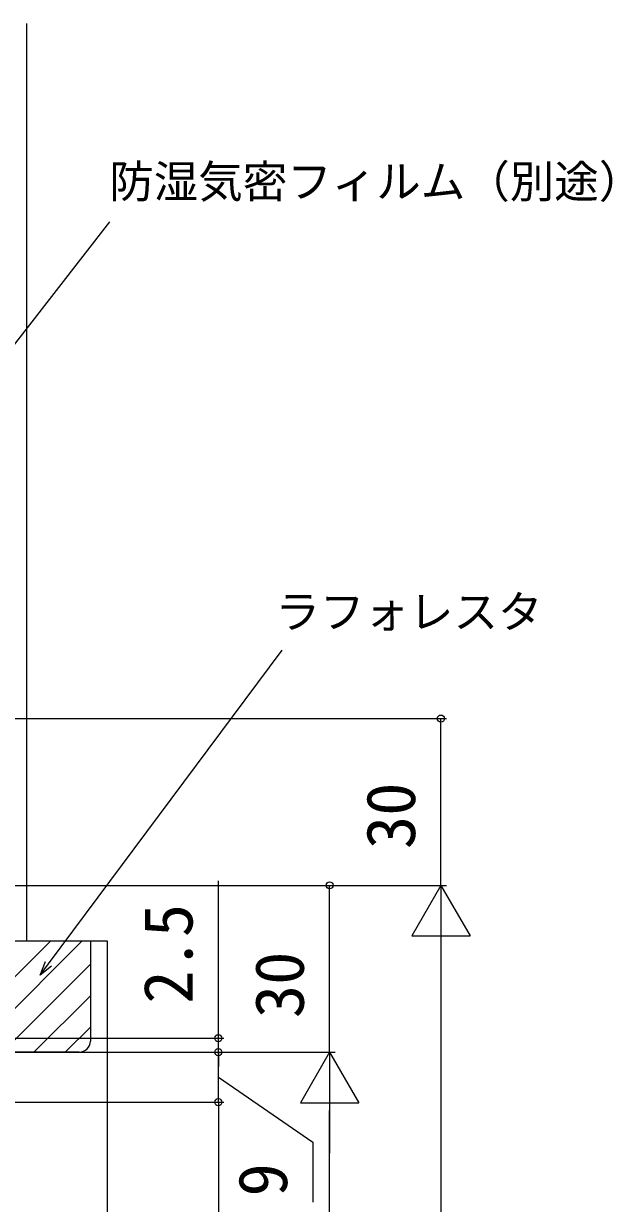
# Model space of a CAD drawing. Units: millimetres, scale not verified. Extents: x -525 to 525, y -783 to 779.
# Drawn here: x -169.1 to -63.2, y 337.5 to 549.7 of the extents above; entities that cross this region are included whole.
import ezdxf
from ezdxf.enums import TextEntityAlignment as Align

# ---------------------------------------------------------------- set-up
doc = ezdxf.new("R2010")
doc.units = ezdxf.units.MM
doc.header["$LTSCALE"] = 4
for name, color, linetype in [('0-7_YKK_D', 6, 'Continuous'), ('0-9_YSS_K', 3, 'Continuous'), ('0-A_YSS_KE', 3, 'Continuous')]:
    doc.layers.add(name, color=color, linetype=linetype)
doc.styles.add('ＭＳ ゴシック', font='')
doc.styles.get('ＭＳ ゴシック').set_extended_font_data('MS Gothic')

msp = doc.modelspace()

# ---------------------------------------------------------------- linework, layer by layer
at = {"layer": '0-7_YKK_D'}
for p, q in [((-298.55, 424.671), (-93.05, 424.671)), ((-94.05, 394.671), (-94.05, 424.671)), ((-134.05, 367.171), (-134.05, 395.498)), ((-271.55, 394.671), (-93.05, 394.671)), ((-271.55, 394.671), (-93.05, 394.671)), ((-271.55, 394.671), (-113.05, 394.671)), ((-114.05, 364.671), (-114.05, 394.671)), ((-94.05, 394.671), (-99.3, 385.578)), ((-94.05, 394.671), (-88.8, 385.578)), ((-94.05, 394.671), (-94.05, 376.485)), ((-99.3, 385.578), (-88.8, 385.578)), ((-94.05, 384.171), (-94.05, -44.829)), ((-256.55, 367.171), (-133.05, 367.171)), ((-134.05, 364.671), (-134.05, 367.171)), ((-256.55, 364.671), (-113.05, 364.671)), ((-256.55, 364.671), (-113.05, 364.671)), ((-256.55, 364.671), (-133.05, 364.671)), ((-256.55, 364.671), (-133.05, 364.671)), ((-134.05, 364.671), (-134.05, 362.121)), ((-134.05, 355.671), (-134.05, 364.671)), ((-114.05, 364.671), (-119.3, 355.578)), ((-114.05, 364.671), (-108.8, 355.578)), ((-114.05, 364.671), (-114.05, 346.485)), ((-271.55, 355.671), (-133.05, 355.671)), ((-271.55, 355.671), (-133.05, 355.671)), ((-134.05, 355.671), (-134.05, 287.671)), ((-119.3, 355.578), (-108.8, 355.578)), ((-114.05, -44.829), (-114.05, 354.171))]:
    msp.add_line(p, q, dxfattribs=at)
for points in [[(-179.551, 480.578), (-177.987, 482.592), (-153.574, 514.035)], [(-166.086, 378.504), (-164.564, 380.55), (-122.591, 436.978)], [(-164.015, 380.142), (-166.086, 378.504), (-165.112, 380.957)], [(-134.05, 360.171), (-117.05, 348.485), (-117.05, 337.666)]]:
    msp.add_lwpolyline(points, dxfattribs=at)
for centre in [(-94.05, 424.671), (-114.05, 394.671), (-134.05, 367.171), (-134.05, 364.671), (-134.05, 364.671), (-134.05, 355.671), (-134.05, 355.671)]:
    msp.add_circle(centre, 0.637, dxfattribs=at)
at = {"layer": '0-9_YSS_K'}
for p, q in [((-168.55, 549.67), (-168.55, 384.671)), ((-184.179, 364.671), (-164.179, 384.671)), ((-178.522, 364.671), (-158.522, 384.671)), ((-172.865, 364.671), (-157.05, 380.486)), ((-167.208, 364.671), (-157.05, 374.83)), ((-161.552, 364.671), (-157.05, 369.173))]:
    msp.add_line(p, q, dxfattribs=at)
msp.add_lwpolyline([(-157.05, 384.671), (-154.05, 384.671), (-154.05, 151.671)], dxfattribs=at)
at = {"layer": '0-A_YSS_KE'}
for points in [[(-271.05, 384.671), (-157.05, 384.671), (-157.05, 366.671)], [(-159.05, 364.671), (-257.05, 364.671), (-257.05, 367.671), (-269.05, 367.671), (-271.05, 369.671), (-271.05, 384.671)]]:
    msp.add_lwpolyline(points, dxfattribs=at)
msp.add_arc((-159.05, 366.671), 2, 270.00001, 359.99999, dxfattribs=at)

# ---------------------------------------------------------------- texts
at = {"layer": '0-7_YKK_D', "style": 'ＭＳ ゴシック'}
for s, p in [('防湿気密フィルム（別途）', (-153.665, 516.58)), ('ラフォレスタ', (-123.784, 439.194))]:
    msp.add_text(s, height=5.865, dxfattribs=at).set_placement(p, align=Align.BOTTOM_LEFT)
for s, p in [('30', (-96.05, 401.201)), ('2.5', (-136.05, 373.385)), ('30', (-116.05, 370.792)), ('9', (-119.05, 338.712))]:
    msp.add_text(s, height=8.798, rotation=90, dxfattribs=at).set_placement(p, align=Align.BOTTOM_LEFT)

doc.saveas('drawing.dxf')
